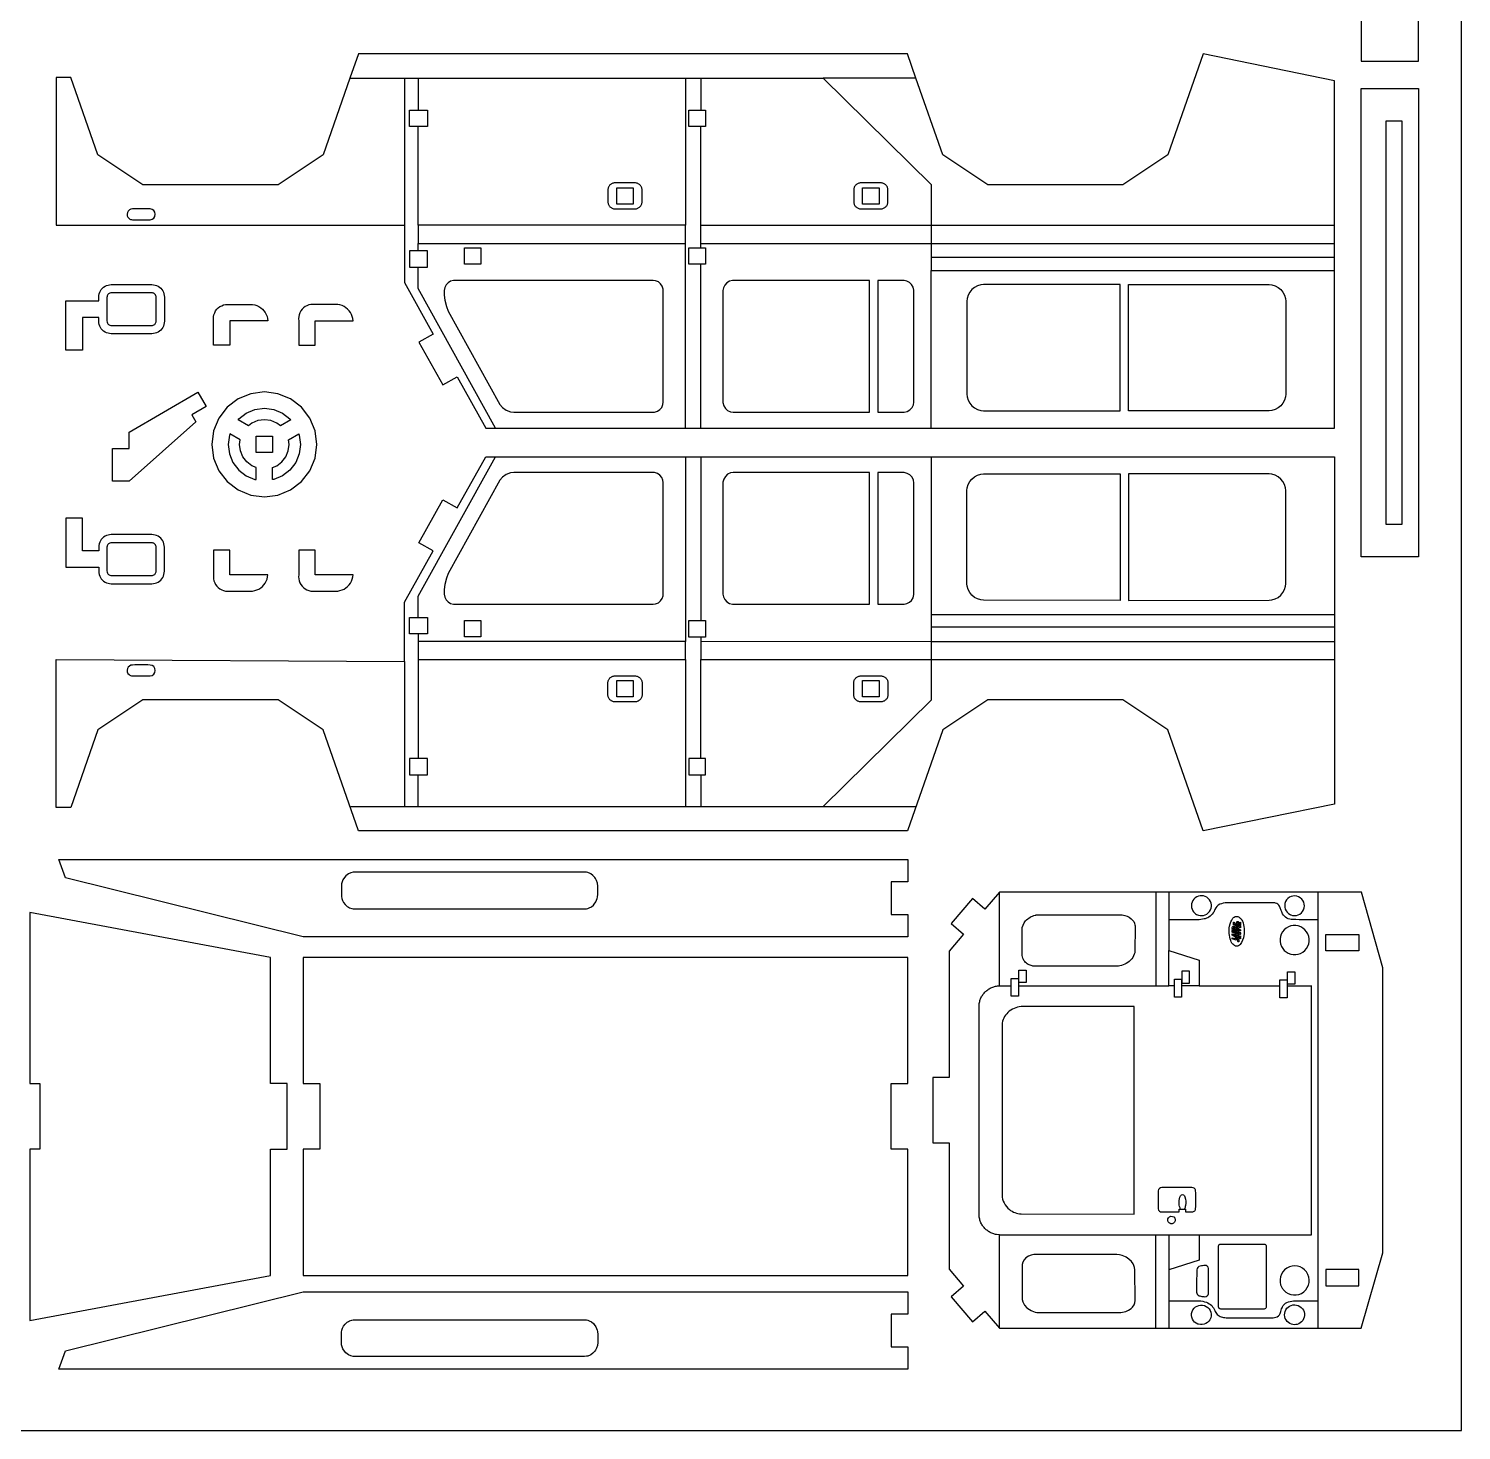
# Model space of a CAD drawing. Extents: x -427 to 475, y -546 to 421.
# Drawn here: x -50 to 475, y -546 to -33 of the extents above; entities that cross this region are included whole.
import ezdxf

# ---------------------------------------------------------------- set-up
doc = ezdxf.new("R2010")
doc.units = 0
doc.header["$MEASUREMENT"] = 0
doc.layers.get('0').update_dxf_attribs({"linetype": 'CONTINUOUS'})
doc.layers.add('ENGRAVING', color=1, linetype='CONTINUOUS')

msp = doc.modelspace()

# ---------------------------------------------------------------- linework, layer by layer
for points in [[(-426.7, -546.44), (474.75, -546.44), (474.75, 421.11), (-426.7, 421.11)], [(438.07, -44.45), (459.09, -44.45), (459.1, 127.32), (438.07, 127.32)], [(-40.23, -104.64), (87.45, -104.64), (87.45, -125.66), (97.96, -144.5), (92.72, -147.43), (101.51, -163.17), (106.76, -160.24), (117.21, -178.96), (120.79, -178.96), (190.41, -178.96), (196.04, -178.96), (280.48, -178.96), (428.23, -178.96), (428.23, -121.16), (428.23, -116.48), (428.23, -111.27), (428.23, -104.64), (428.23, -51.61), (380.18, -41.81), (367.21, -78.83), (350.71, -89.77), (301.21, -89.77), (284.71, -78.83), (274.87, -50.73), (271.74, -41.81), (70.57, -41.81), (67.44, -50.73), (57.6, -78.83), (41.1, -89.77), (-8.4, -89.77), (-24.9, -78.83), (-34.87, -50.39), (-40.23, -50.39)], [(438.07, -226.24), (438.07, -54.47), (459.1, -54.47), (459.09, -226.24)], [(191.69, -68.37), (191.69, -62.37), (196.04, -62.37), (197.7, -62.37), (197.7, -68.37), (196.04, -68.37)], [(447.06, -214.22), (453.07, -214.22), (453.07, -66.5), (447.07, -66.49)], [(165.25, -96.94), (165.25, -90.94), (171.24, -90.94), (171.24, -96.94)], [(255.34, -96.94), (255.34, -90.94), (261.35, -90.94), (261.35, -96.94)], [(109.42, -118.87), (109.42, -112.87), (115.43, -112.87), (115.43, -118.87)], [(191.69, -118.85), (191.69, -112.84), (196.04, -112.84), (197.7, -112.84), (197.7, -118.85), (196.04, -118.85)], [(123.32, -171.44), (124.74, -172.42), (126.31, -173.02), (127.49, -173.17), (179.12, -173.13), (180.16, -172.8), (181.05, -172.2), (181.73, -171.38), (182.15, -170.38), (182.27, -169.45), (182.23, -128.01), (181.9, -126.97), (181.3, -126.08), (180.48, -125.4), (179.48, -124.98), (178.55, -124.86), (105.39, -124.88), (104.32, -125.15), (103.39, -125.71), (102.66, -126.5), (102.17, -127.47), (101.98, -128.58), (101.99, -130.25), (102.22, -132.08), (102.81, -134.43), (103.44, -136.1), (122.36, -170.37)], [(205.86, -172.5), (206.89, -172.99), (207.86, -173.17), (257.9, -173.17), (257.9, -124.86), (207.66, -124.88), (206.53, -125.17), (205.55, -125.76), (204.79, -126.59), (204.3, -127.62), (204.13, -128.59), (204.14, -169.64), (204.43, -170.77), (205.02, -171.74)], [(260.91, -173.17), (270.58, -173.15), (271.71, -172.86), (272.68, -172.27), (273.44, -171.44), (273.93, -170.41), (274.1, -169.44), (274.09, -128.39), (273.8, -127.26), (273.21, -126.29), (272.53, -125.64), (271.53, -125.1), (270.58, -124.88), (260.91, -124.86)], [(-36.61, -150.4), (-36.61, -132.38), (-24.6, -132.38), (-24.6, -130.96), (-24.57, -130.36), (-24.45, -129.77), (-24.26, -129.2), (-23.99, -128.67), (-23.66, -128.17), (-23.26, -127.72), (-22.81, -127.32), (-22.31, -126.99), (-21.78, -126.72), (-21.21, -126.53), (-20.62, -126.41), (-20.02, -126.37), (-5.15, -126.37), (-4.55, -126.41), (-3.96, -126.53), (-3.39, -126.72), (-2.86, -126.99), (-2.36, -127.32), (-1.91, -127.72), (-1.51, -128.17), (-1.18, -128.67), (-0.92, -129.2), (-0.72, -129.77), (-0.61, -130.36), (-0.57, -130.96), (-0.57, -139.81), (-0.61, -140.41), (-0.72, -140.99), (-0.92, -141.56), (-1.18, -142.1), (-1.51, -142.6), (-1.91, -143.05), (-2.36, -143.44), (-2.86, -143.78), (-3.39, -144.04), (-3.96, -144.23), (-4.55, -144.35), (-5.15, -144.39), (-20.02, -144.39), (-20.62, -144.35), (-21.21, -144.23), (-21.78, -144.04), (-22.31, -143.78), (-22.81, -143.44), (-23.26, -143.05), (-23.66, -142.6), (-23.99, -142.1), (-24.26, -141.56), (-24.45, -140.99), (-24.57, -140.41), (-24.6, -139.81), (-24.6, -138.38), (-30.61, -138.38), (-30.61, -150.4)], [(296.33, -171.57), (297.43, -172.16), (298.63, -172.54), (299.6, -172.66), (349.76, -172.67), (349.76, -126.3), (299.6, -126.31), (298.63, -126.43), (297.43, -126.81), (296.33, -127.4), (295.38, -128.19), (294.59, -129.14), (294, -130.23), (293.62, -131.44), (293.5, -132.41), (293.5, -166.56), (293.62, -167.53), (294, -168.74), (294.59, -169.83), (295.38, -170.78)], [(404.37, -172.66), (352.77, -172.67), (352.77, -126.3), (404.37, -126.31), (405.33, -126.43), (406.54, -126.81), (407.63, -127.4), (408.59, -128.19), (409.37, -129.14), (409.97, -130.23), (410.34, -131.44), (410.46, -132.41), (410.46, -166.56), (410.34, -167.53), (409.97, -168.74), (409.37, -169.83), (408.59, -170.78), (407.63, -171.57), (406.54, -172.16), (405.33, -172.54)], [(17.47, -148.62), (17.47, -139.62), (17.42, -138.88), (17.47, -138.13), (17.62, -137.4), (17.88, -136.7), (18.23, -136.04), (18.68, -135.44), (19.21, -134.91), (19.81, -134.46), (20.46, -134.1), (21.16, -133.84), (21.89, -133.68), (22.64, -133.63), (30.99, -133.63), (31.79, -133.68), (32.58, -133.83), (33.35, -134.08), (34.07, -134.42), (34.75, -134.85), (35.38, -135.36), (35.93, -135.95), (36.4, -136.6), (36.79, -137.3), (37.09, -138.05), (37.29, -138.83), (37.4, -139.62), (23.47, -139.62), (23.47, -148.62)], [(48.7, -148.62), (54.69, -148.62), (54.69, -139.62), (68.62, -139.62), (68.51, -138.83), (68.31, -138.05), (68.01, -137.3), (67.62, -136.6), (67.15, -135.95), (66.6, -135.36), (65.98, -134.85), (65.3, -134.42), (64.57, -134.08), (63.8, -133.83), (63.01, -133.68), (62.21, -133.63), (53.86, -133.63), (53.11, -133.68), (52.38, -133.84), (51.68, -134.1), (51.03, -134.46), (50.43, -134.91), (49.9, -135.44), (49.46, -136.04), (49.1, -136.7), (48.84, -137.4), (48.69, -138.13), (48.64, -138.88), (48.7, -139.62)], [(-19.51, -198.49), (-19.51, -186.47), (-13.5, -186.47), (-13.5, -180.46), (11.74, -165.87), (14.73, -171.07), (9.54, -174.06), (10.97, -176.68), (-13.5, -198.49)], [(26.45, -201.66), (31.1, -203.58), (36.08, -204.24), (41.07, -203.58), (45.72, -201.66), (49.7, -198.6), (52.77, -194.61), (54.69, -189.96), (55.35, -184.98), (54.69, -179.99), (52.77, -175.34), (49.7, -171.36), (45.72, -168.29), (41.07, -166.37), (36.08, -165.71), (31.1, -166.37), (26.45, -168.29), (22.46, -171.36), (19.4, -175.34), (17.48, -179.99), (16.82, -184.98), (17.48, -189.96), (19.4, -194.61), (22.46, -198.6)], [(26.43, -175.94), (26.7, -175.59), (29.45, -173.48), (32.65, -172.16), (36.08, -171.7), (39.52, -172.16), (42.72, -173.48), (45.47, -175.59), (45.74, -175.94), (41.94, -178.13), (40.62, -177.12), (38.43, -176.21), (36.08, -175.9), (33.74, -176.21), (31.55, -177.12), (30.23, -178.13)], [(26.7, -194.36), (29.45, -196.47), (32.65, -197.79), (33.09, -197.85), (33.09, -193.47), (31.55, -192.83), (29.67, -191.39), (28.23, -189.51), (27.32, -187.32), (27.01, -184.98), (27.23, -183.32), (23.43, -181.13), (23.27, -181.54), (22.81, -184.98), (23.27, -188.41), (24.59, -191.61)], [(33.09, -187.97), (33.09, -181.98), (39.08, -181.98), (39.08, -187.97)], [(39.08, -197.85), (39.08, -193.47), (40.62, -192.83), (42.5, -191.39), (43.94, -189.51), (44.85, -187.32), (45.16, -184.98), (44.94, -183.32), (48.73, -181.13), (48.9, -181.54), (49.36, -184.98), (48.9, -188.41), (47.58, -191.61), (45.47, -194.36), (42.72, -196.47), (39.52, -197.79)], [(-40.23, -318.05), (-40.23, -263.79), (87.45, -264.6), (87.45, -242.77), (97.96, -223.94), (92.72, -221.01), (101.51, -205.26), (106.76, -208.19), (117.21, -189.48), (120.79, -189.48), (428.23, -189.48), (428.23, -247.27), (428.23, -251.95), (428.23, -257.17), (428.23, -263.79), (428.23, -316.83), (380.18, -326.63), (367.21, -289.6), (350.71, -278.66), (301.21, -278.66), (284.71, -289.6), (271.74, -326.63), (70.57, -326.63), (57.6, -289.6), (41.1, -278.66), (-8.4, -278.66), (-24.9, -289.6), (-34.87, -318.05)], [(103.39, -242.72), (104.32, -243.28), (105.39, -243.56), (178.55, -243.58), (179.48, -243.46), (180.48, -243.04), (181.3, -242.35), (181.9, -241.47), (182.23, -240.42), (182.27, -198.98), (182.15, -198.06), (181.73, -197.06), (181.05, -196.23), (180.16, -195.63), (179.12, -195.31), (127.49, -195.26), (126.31, -195.41), (124.74, -196.02), (123.32, -196.99), (122.36, -198.06), (103.44, -232.34), (102.81, -234), (102.22, -236.36), (101.99, -238.19), (101.98, -239.86), (102.17, -240.96), (102.66, -241.93)], [(205.55, -242.68), (206.53, -243.27), (207.66, -243.56), (257.9, -243.58), (257.9, -195.26), (207.86, -195.27), (206.89, -195.44), (205.86, -195.93), (205.02, -196.69), (204.43, -197.67), (204.14, -198.8), (204.13, -239.84), (204.3, -240.81), (204.79, -241.84)], [(260.91, -243.58), (270.58, -243.56), (271.53, -243.34), (272.53, -242.8), (273.21, -242.15), (273.8, -241.17), (274.09, -240.04), (274.1, -199), (273.93, -198.03), (273.44, -197), (272.68, -196.16), (271.71, -195.57), (270.58, -195.28), (260.91, -195.26)], [(296.33, -241.03), (295.38, -240.25), (294.59, -239.29), (294, -238.2), (293.62, -236.99), (293.5, -236.02), (293.5, -201.87), (293.62, -200.91), (294, -199.7), (294.59, -198.6), (295.38, -197.65), (296.33, -196.86), (297.43, -196.27), (298.63, -195.9), (299.6, -195.77), (349.76, -195.77), (349.76, -242.13), (299.6, -242.12), (298.63, -242), (297.43, -241.63)], [(352.77, -242.13), (404.37, -242.12), (405.33, -242), (406.54, -241.63), (407.63, -241.03), (408.59, -240.25), (409.37, -239.29), (409.97, -238.2), (410.34, -236.99), (410.46, -236.02), (410.46, -201.87), (410.34, -200.91), (409.97, -199.7), (409.37, -198.6), (408.59, -197.65), (407.63, -196.86), (406.54, -196.27), (405.33, -195.9), (404.37, -195.77), (352.77, -195.77)], [(-36.61, -230.03), (-24.6, -230.03), (-24.6, -231.45), (-24.57, -232.05), (-24.45, -232.64), (-24.26, -233.21), (-23.99, -233.74), (-23.66, -234.24), (-23.26, -234.69), (-22.81, -235.09), (-22.31, -235.42), (-21.78, -235.69), (-21.21, -235.88), (-20.62, -236), (-20.02, -236.04), (-5.15, -236.04), (-4.55, -236), (-3.96, -235.88), (-3.39, -235.69), (-2.86, -235.42), (-2.36, -235.09), (-1.91, -234.69), (-1.51, -234.24), (-1.18, -233.74), (-0.92, -233.21), (-0.72, -232.64), (-0.61, -232.05), (-0.57, -231.45), (-0.57, -222.6), (-0.61, -222), (-0.72, -221.42), (-0.92, -220.85), (-1.18, -220.31), (-1.51, -219.81), (-1.91, -219.36), (-2.36, -218.97), (-2.86, -218.64), (-3.39, -218.37), (-3.96, -218.18), (-4.55, -218.06), (-5.15, -218.02), (-20.02, -218.02), (-20.62, -218.06), (-21.21, -218.18), (-21.78, -218.37), (-22.31, -218.64), (-22.81, -218.97), (-23.26, -219.36), (-23.66, -219.81), (-23.99, -220.31), (-24.26, -220.85), (-24.45, -221.42), (-24.57, -222), (-24.6, -222.6), (-24.6, -224.03), (-30.61, -224.03), (-30.61, -212.01), (-36.61, -212.01)], [(19.21, -237.48), (19.81, -237.93), (20.46, -238.29), (21.16, -238.55), (21.89, -238.71), (22.64, -238.77), (30.99, -238.77), (31.79, -238.72), (32.58, -238.57), (33.35, -238.32), (34.07, -237.98), (34.75, -237.55), (35.38, -237.04), (35.93, -236.45), (36.4, -235.8), (36.79, -235.1), (37.09, -234.35), (37.29, -233.57), (37.4, -232.77), (23.47, -232.77), (23.47, -223.77), (17.47, -223.77), (17.47, -232.77), (17.42, -233.52), (17.47, -234.26), (17.62, -234.99), (17.88, -235.7), (18.23, -236.35), (18.68, -236.95)], [(50.43, -237.48), (51.03, -237.93), (51.68, -238.29), (52.38, -238.55), (53.11, -238.71), (53.86, -238.77), (62.21, -238.77), (63.01, -238.72), (63.8, -238.57), (64.57, -238.32), (65.3, -237.98), (65.98, -237.55), (66.6, -237.04), (67.15, -236.45), (67.62, -235.8), (68.01, -235.1), (68.31, -234.35), (68.51, -233.57), (68.62, -232.77), (54.69, -232.77), (54.69, -223.77), (48.7, -223.77), (48.7, -232.77), (48.64, -233.52), (48.69, -234.26), (48.84, -234.99), (49.1, -235.7), (49.46, -236.35), (49.9, -236.95)], [(115.43, -255.56), (109.42, -255.56), (109.42, -249.57), (115.43, -249.57)], [(191.69, -255.59), (191.69, -249.58), (197.7, -249.58), (197.7, -255.59)], [(165.25, -277.49), (165.25, -271.5), (171.24, -271.5), (171.24, -277.49)], [(255.34, -277.49), (255.34, -271.5), (261.35, -271.5), (261.35, -277.49)], [(191.69, -306.07), (196.04, -306.07), (197.7, -306.07), (197.7, -300.06), (196.04, -300.06), (191.69, -300.06)], [(-36.75, -343.85), (-39.18, -337.14), (271.84, -337.14), (271.84, -345.32), (265.83, -345.32), (265.83, -357.33), (271.84, -357.33), (271.84, -365.51), (50.36, -365.51)], [(66.45, -354.33), (66.86, -354.6), (67.28, -354.82), (68.2, -355.14), (68.68, -355.22), (153.65, -355.24), (154.14, -355.18), (154.62, -355.08), (155.08, -354.92), (155.93, -354.47), (156.68, -353.85), (157.01, -353.48), (157.57, -352.65), (158.06, -351.46), (158.18, -350.95), (158.28, -349.86), (158.27, -346.89), (158.13, -345.83), (157.8, -344.84), (157.45, -344.16), (157.17, -343.75), (156.5, -343.02), (155.73, -342.44), (155.52, -342.32), (154.62, -341.96), (154.14, -341.85), (153.4, -341.79), (68.68, -341.82), (67.73, -342.03), (66.86, -342.44), (66.45, -342.71), (65.9, -343.19), (65.42, -343.75), (64.89, -344.61), (64.6, -345.32), (64.4, -346.09), (64.3, -347.17), (64.31, -350.14), (64.36, -350.68), (64.52, -351.46), (64.78, -352.19), (65.14, -352.87), (65.73, -353.67)], [(295.6, -506.62), (300.17, -502.72), (305.47, -508.93), (362.83, -508.93), (367.5, -508.93), (422.11, -508.93), (438.02, -508.93), (445.97, -481.34), (445.97, -376.87), (438.19, -349.18), (422.11, -349.18), (367.49, -349.18), (362.83, -349.18), (305.47, -349.18), (300.17, -355.4), (295.6, -351.49), (287.79, -360.63), (292.36, -364.54), (287.05, -370.75), (287.05, -417.04), (281.04, -417.04), (281.04, -441.08), (287.05, -441.08), (287.05, -487.36), (292.36, -493.58), (287.79, -497.48)], [(-49.9, -506.1), (38.34, -489.63), (38.34, -443.34), (44.43, -443.34), (44.43, -419.31), (38.34, -419.31), (38.34, -373.02), (-49.9, -356.55), (-49.9, -419.31), (-46.17, -419.31), (-46.17, -443.34), (-49.9, -443.34)], [(425.1, -370.67), (425.1, -364.66), (437.12, -364.66), (437.12, -370.67)], [(50.36, -489.63), (271.84, -489.63), (271.84, -443.34), (265.83, -443.34), (265.83, -419.31), (271.84, -419.31), (271.84, -373.02), (50.36, -373.02), (50.36, -419.31), (56.37, -419.31), (56.37, -443.34), (50.36, -443.34)], [(425.11, -487.44), (425.11, -493.45), (437.12, -493.45), (437.12, -487.44)], [(-39.18, -524), (-36.75, -517.29), (50.36, -495.64), (271.84, -495.64), (271.84, -503.81), (265.83, -503.81), (265.83, -515.83), (271.84, -515.83), (271.84, -524)], [(66.45, -518.44), (65.9, -517.96), (65.42, -517.4), (64.89, -516.54), (64.6, -515.83), (64.4, -515.06), (64.3, -513.98), (64.31, -511.01), (64.36, -510.47), (64.52, -509.68), (64.78, -508.95), (65.14, -508.28), (65.73, -507.48), (66.45, -506.82), (66.86, -506.55), (67.28, -506.32), (68.2, -506.01), (68.68, -505.93), (153.65, -505.91), (154.14, -505.96), (154.62, -506.07), (155.08, -506.23), (155.93, -506.68), (156.68, -507.3), (157.01, -507.67), (157.57, -508.49), (158.06, -509.68), (158.18, -510.2), (158.28, -511.29), (158.27, -514.25), (158.13, -515.32), (157.8, -516.31), (157.45, -516.98), (157.17, -517.4), (156.5, -518.13), (155.73, -518.71), (155.52, -518.83), (154.62, -519.19), (154.14, -519.29), (153.4, -519.36), (68.68, -519.33), (67.73, -519.11), (66.86, -518.71)]]:
    msp.add_lwpolyline(points, close=True)
msp.add_lwpolyline([(240.9, -317.7), (240.74, -317.86)])
at = {"layer": 'ENGRAVING'}
for points in [[(67.44, -50.73), (87.45, -50.73), (87.45, -104.64)], [(87.45, -50.73), (92.42, -50.73), (92.42, -62.37), (95.9, -62.37), (95.9, -68.37), (92.42, -68.37), (89.3, -68.37), (89.3, -62.37), (92.42, -62.37)], [(92.42, -50.73), (190.41, -50.73), (190.41, -104.64), (92.42, -104.64), (92.42, -68.37)], [(190.41, -50.73), (196.04, -50.73), (240.9, -50.73)], [(196.04, -50.73), (196.04, -62.37)], [(274.87, -50.73), (240.9, -50.73), (280.48, -89.68), (280.48, -104.64), (280.48, -111.27), (428.23, -111.27)], [(196.04, -104.64), (196.04, -68.37)], [(92.42, -104.64), (92.42, -111.27), (190.41, -111.27)], [(190.41, -178.96), (190.41, -111.27), (190.41, -104.64)], [(196.04, -111.29), (196.04, -104.64), (280.48, -104.64), (428.23, -104.64)], [(92.42, -113.98), (89.3, -113.98), (89.3, -120.02), (92.42, -120.02), (95.9, -120.02), (95.9, -113.98), (92.42, -113.98), (92.42, -111.27)], [(196.04, -112.84), (196.04, -111.29), (280.48, -111.27), (280.48, -116.48), (280.48, -121.16), (428.23, -121.16)], [(120.79, -178.96), (92.42, -127.82), (92.42, -120.02)], [(196.04, -178.96), (196.04, -118.85)], [(428.23, -116.48), (280.48, -116.48)], [(280.48, -178.96), (280.48, -121.16)], [(92.42, -254.46), (89.3, -254.46), (89.3, -248.41), (92.42, -248.41), (92.42, -240.61), (120.79, -189.48)], [(190.41, -189.52), (190.41, -257.17)], [(196.04, -189.52), (196.04, -249.58)], [(280.48, -189.52), (280.48, -247.27), (280.48, -251.95), (280.48, -257.17), (280.48, -263.79), (280.48, -278.75), (240.9, -317.7)], [(92.42, -248.41), (95.9, -248.41), (95.9, -254.46), (92.42, -254.46), (92.42, -257.17)], [(280.48, -247.27), (428.23, -247.27)], [(428.23, -251.95), (280.48, -251.95)], [(196.04, -255.59), (196.04, -257.14), (280.48, -257.17), (428.23, -257.17)], [(196.04, -257.14), (196.04, -263.79)], [(87.45, -264.6), (87.45, -317.7), (92.42, -317.7), (92.42, -306.07)], [(92.42, -263.79), (92.42, -300.06), (89.3, -300.06), (89.3, -306.07), (92.42, -306.07), (95.9, -306.07), (95.9, -300.06), (92.42, -300.06)], [(190.41, -263.79), (190.41, -317.64)], [(196.04, -300.06), (196.04, -263.79), (280.48, -263.79), (428.23, -263.79)], [(196.04, -306.07), (196.04, -317.7), (240.9, -317.7), (274.74, -317.7)], [(67.82, -317.7), (87.45, -317.7)], [(92.42, -317.7), (196.04, -317.7)], [(305.47, -383.47), (305.47, -349.18)], [(362.83, -349.18), (362.83, -383.47), (362.83, -383.52)], [(367.49, -349.18), (367.49, -359.24), (367.49, -370.54), (378.64, -374.07), (378.64, -383.47), (372.2, -383.47), (372.2, -387.57), (369.58, -387.57), (369.58, -383.47), (369.58, -381), (372.2, -381), (372.2, -383.47)], [(422.11, -359.24), (422.11, -498.92), (422.11, -508.93)], [(312.41, -383.47), (312.41, -387.29), (309.79, -387.29), (309.79, -383.47), (309.79, -380.72), (312.41, -380.72), (312.41, -383.47), (362.83, -383.47), (367.49, -383.47), (367.49, -370.54)], [(378.64, -383.47), (408.26, -383.47), (408.28, -381.3), (410.9, -381.3), (410.9, -387.87), (408.28, -387.87), (408.26, -383.47)], [(305.47, -474.74), (305.36, -474.74), (304.43, -474.65), (304.07, -474.59), (303.72, -474.5), (303.37, -474.41), (303.03, -474.29), (302.7, -474.16), (302.37, -474.02), (302.06, -473.86), (301.75, -473.69), (301.45, -473.5), (301.16, -473.3), (300.88, -473.08), (300.61, -472.86), (300.35, -472.62), (300.1, -472.37), (299.86, -472.11), (299.64, -471.84), (299.42, -471.56), (299.23, -471.27), (299.04, -470.97), (298.87, -470.66), (298.71, -470.34), (298.57, -470.02), (298.44, -469.69), (298.32, -469.35), (298.23, -469), (298.15, -468.65), (298.09, -468.29), (298.04, -467.93), (298.01, -467.56), (298.01, -390.65), (298.04, -390.28), (298.09, -389.92), (298.15, -389.56), (298.23, -389.21), (298.32, -388.87), (298.44, -388.53), (298.57, -388.2), (298.71, -387.87), (298.87, -387.55), (299.04, -387.25), (299.23, -386.95), (299.42, -386.65), (299.64, -386.37), (299.86, -386.1), (300.1, -385.84), (300.35, -385.59), (300.61, -385.36), (300.88, -385.13), (301.16, -384.92), (301.45, -384.72), (301.75, -384.53), (302.06, -384.35), (302.37, -384.19), (302.7, -384.05), (303.03, -383.92), (303.37, -383.81), (303.72, -383.71), (304.07, -383.63), (304.43, -383.56), (304.79, -383.52), (305.36, -383.47), (305.47, -383.47), (309.79, -383.47)], [(369.62, -383.47), (369.58, -383.47), (367.49, -383.47)], [(378.64, -474.74), (419.83, -474.74), (419.83, -383.47)], [(410.9, -383.47), (419.83, -383.47), (419.92, -383.47)], [(305.47, -508.93), (305.47, -474.74), (362.83, -474.74), (367.5, -474.74), (367.5, -487.63), (367.5, -498.92), (367.5, -508.93)], [(362.83, -508.93), (362.83, -474.74)], [(367.5, -474.74), (378.64, -474.74), (378.64, -484.1), (367.5, -487.63)]]:
    msp.add_lwpolyline(points, dxfattribs=at)
for points in [[(163.14, -98.16), (163.36, -98.29), (163.59, -98.4), (163.83, -98.49), (164.08, -98.56), (164.34, -98.6), (164.47, -98.61), (164.61, -98.61), (171.88, -98.61), (172.02, -98.61), (172.15, -98.6), (172.41, -98.56), (172.66, -98.49), (172.9, -98.4), (173.13, -98.29), (173.35, -98.16), (173.55, -98.01), (173.74, -97.84), (173.91, -97.66), (174.06, -97.45), (174.19, -97.24), (174.3, -97.01), (174.39, -96.77), (174.45, -96.52), (174.49, -96.26), (174.5, -96.12), (174.49, -91.43), (174.45, -91.17), (174.39, -90.92), (174.3, -90.68), (174.19, -90.45), (174.06, -90.23), (173.91, -90.03), (173.74, -89.84), (173.55, -89.68), (173.35, -89.52), (173.13, -89.39), (172.9, -89.28), (172.66, -89.19), (172.41, -89.13), (172.15, -89.09), (172.02, -89.08), (171.88, -89.08), (164.61, -89.08), (164.47, -89.08), (164.34, -89.09), (164.08, -89.13), (163.83, -89.19), (163.59, -89.28), (163.36, -89.39), (163.14, -89.52), (162.94, -89.68), (162.75, -89.84), (162.58, -90.03), (162.43, -90.23), (162.3, -90.45), (162.19, -90.68), (162.1, -90.92), (162.04, -91.17), (162, -91.43), (162, -96.26), (162.04, -96.52), (162.1, -96.77), (162.19, -97.01), (162.3, -97.24), (162.43, -97.45), (162.58, -97.66), (162.75, -97.84), (162.94, -98.01)], [(253.04, -98.01), (253.24, -98.16), (253.46, -98.29), (253.69, -98.4), (253.93, -98.49), (254.18, -98.56), (254.44, -98.6), (254.57, -98.61), (254.71, -98.61), (261.98, -98.61), (262.12, -98.61), (262.25, -98.6), (262.51, -98.56), (262.76, -98.49), (263.01, -98.4), (263.24, -98.29), (263.45, -98.16), (263.65, -98.01), (263.84, -97.84), (264.01, -97.66), (264.16, -97.45), (264.29, -97.24), (264.4, -97.01), (264.49, -96.77), (264.56, -96.52), (264.6, -96.26), (264.6, -91.43), (264.56, -91.17), (264.49, -90.92), (264.4, -90.68), (264.29, -90.45), (264.16, -90.23), (264.01, -90.03), (263.84, -89.84), (263.65, -89.68), (263.45, -89.52), (263.24, -89.39), (263.01, -89.28), (262.76, -89.19), (262.51, -89.13), (262.25, -89.09), (262.12, -89.08), (261.98, -89.08), (254.71, -89.08), (254.57, -89.08), (254.44, -89.09), (254.18, -89.13), (253.93, -89.19), (253.69, -89.28), (253.46, -89.39), (253.24, -89.52), (253.04, -89.68), (252.85, -89.84), (252.68, -90.03), (252.53, -90.23), (252.4, -90.45), (252.29, -90.68), (252.2, -90.92), (252.14, -91.17), (252.1, -91.43), (252.1, -96.26), (252.14, -96.52), (252.2, -96.77), (252.29, -97.01), (252.4, -97.24), (252.53, -97.45), (252.68, -97.66), (252.85, -97.84)], [(92.42, -263.79), (190.41, -263.79), (190.41, -257.17), (92.42, -257.17)], [(163.14, -278.91), (162.94, -278.76), (162.75, -278.59), (162.58, -278.4), (162.43, -278.2), (162.3, -277.98), (162.19, -277.76), (162.1, -277.51), (162.04, -277.26), (162, -277), (162, -272.18), (162.04, -271.92), (162.1, -271.67), (162.19, -271.43), (162.3, -271.2), (162.43, -270.98), (162.58, -270.78), (162.75, -270.59), (162.94, -270.42), (163.14, -270.27), (163.36, -270.14), (163.59, -270.03), (163.83, -269.94), (164.08, -269.88), (164.34, -269.84), (164.47, -269.83), (164.61, -269.82), (171.88, -269.82), (172.02, -269.83), (172.15, -269.84), (172.41, -269.88), (172.66, -269.94), (172.9, -270.03), (173.13, -270.14), (173.35, -270.27), (173.55, -270.42), (173.74, -270.59), (173.91, -270.78), (174.06, -270.98), (174.19, -271.2), (174.3, -271.43), (174.39, -271.67), (174.45, -271.92), (174.49, -272.18), (174.5, -272.31), (174.49, -277), (174.45, -277.26), (174.39, -277.51), (174.3, -277.76), (174.19, -277.98), (174.06, -278.2), (173.91, -278.4), (173.74, -278.59), (173.55, -278.76), (173.35, -278.91), (173.13, -279.04), (172.9, -279.15), (172.66, -279.24), (172.41, -279.3), (172.15, -279.34), (172.02, -279.35), (171.88, -279.36), (164.61, -279.36), (164.47, -279.35), (164.34, -279.34), (164.08, -279.3), (163.83, -279.24), (163.59, -279.15), (163.36, -279.04)], [(253.24, -278.91), (253.04, -278.76), (252.85, -278.59), (252.68, -278.4), (252.53, -278.2), (252.4, -277.98), (252.29, -277.76), (252.2, -277.51), (252.14, -277.26), (252.1, -277), (252.1, -272.18), (252.14, -271.92), (252.2, -271.67), (252.29, -271.43), (252.4, -271.2), (252.53, -270.98), (252.68, -270.78), (252.85, -270.59), (253.04, -270.42), (253.24, -270.27), (253.46, -270.14), (253.69, -270.03), (253.93, -269.94), (254.18, -269.88), (254.44, -269.84), (254.57, -269.83), (254.71, -269.82), (261.98, -269.82), (262.12, -269.83), (262.25, -269.84), (262.51, -269.88), (262.76, -269.94), (263.01, -270.03), (263.24, -270.14), (263.45, -270.27), (263.65, -270.42), (263.84, -270.59), (264.01, -270.78), (264.16, -270.98), (264.29, -271.2), (264.4, -271.43), (264.49, -271.67), (264.56, -271.92), (264.6, -272.18), (264.6, -277), (264.56, -277.26), (264.49, -277.51), (264.4, -277.76), (264.29, -277.98), (264.16, -278.2), (264.01, -278.4), (263.84, -278.59), (263.65, -278.76), (263.45, -278.91), (263.24, -279.04), (263.01, -279.15), (262.76, -279.24), (262.51, -279.3), (262.25, -279.34), (262.12, -279.35), (261.98, -279.36), (254.71, -279.36), (254.57, -279.35), (254.44, -279.34), (254.18, -279.3), (253.93, -279.24), (253.69, -279.15), (253.46, -279.04)], [(392.39, -361.73), (392.39, -360.97), (392.73, -361.09), (392.73, -361.44), (392.92, -361.5), (392.92, -361.19), (393.26, -361.31), (393.26, -361.63), (393.49, -361.7), (393.49, -361.35), (393.83, -361.47), (393.83, -362.23)], [(390.75, -365.84), (391.84, -366.23), (391.84, -365.92), (392.19, -366.04), (392.19, -366.75), (390.75, -366.25)], [(312.6, -377.71), (315.22, -377.71), (315.22, -382.29), (312.6, -382.29)], [(375.01, -382.56), (372.39, -382.56), (372.39, -377.99), (375.01, -377.99)], [(413.71, -382.86), (411.09, -382.86), (411.09, -378.29), (413.71, -378.29)], [(317.04, -502.54), (317.29, -502.66), (318.61, -503.1), (319.17, -503.2), (349.95, -503.19), (350.58, -503.14), (351.76, -502.88), (352.82, -502.43), (353.72, -501.81), (354.27, -501.25), (354.83, -500.37), (355.09, -499.63), (355.21, -498.84), (355.14, -487.53), (355.01, -486.71), (354.61, -485.67), (354.48, -485.43), (353.81, -484.49), (352.95, -483.67), (351.93, -482.97), (351.65, -482.82), (350.46, -482.33), (349.51, -482.08), (348.51, -481.95), (318.1, -481.96), (317.08, -482.17), (316.16, -482.54), (315.18, -483.22), (314.55, -483.91), (314.1, -484.72), (313.83, -485.62), (313.79, -485.85), (313.74, -497.91), (313.8, -498.41), (314.06, -499.37), (314.65, -500.48), (315.5, -501.47), (315.9, -501.81)]]:
    msp.add_lwpolyline(points, close=True, dxfattribs=at)
for points in [[(-13.5, -102.14, 0.086443), (-12.93, -102.46, 0.08001), (-12.24, -102.59, 0.006309), (-9.02, -102.63, 0.006302), (-5.8, -102.59, 0.406849), (-3.87, -100.61, 0.406848), (-5.8, -98.63, 0.006303), (-9.02, -98.59, 0.006309), (-12.24, -98.63, 0.309603), (-14.1, -99.97, 0.316438)], [(-20.98, -141.05, 0.087809), (-20.55, -141.28, 0.067963), (-19.92, -141.38), (-5.25, -141.38, 0.166336), (-4.11, -140.95, 0.189175), (-3.59, -140.01, 0.016364), (-3.58, -139.91, 0.008181), (-3.57, -139.71), (-3.57, -131.05, 0.166336), (-4, -129.92, 0.189175), (-4.94, -129.4, 0.016364), (-5.04, -129.39, 0.008181), (-5.25, -129.38), (-19.92, -129.38, 0.166336), (-21.06, -129.81, 0.189175), (-21.58, -130.75, 0.043026), (-21.62, -131.57, -0.010275), (-21.6, -132.38, -0.004091), (-21.63, -136.05, 0.012272), (-21.6, -139.71, 0.100321), (-21.41, -140.52, 0.121499)], [(-20.98, -232.7, 0.087809), (-20.55, -232.93, 0.067963), (-19.92, -233.03), (-5.25, -233.03, 0.166336), (-4.11, -232.6, 0.189175), (-3.59, -231.66, 0.016364), (-3.58, -231.56, 0.008181), (-3.57, -231.36), (-3.57, -222.7, 0.166336), (-4, -221.57, 0.189175), (-4.94, -221.05, 0.016364), (-5.04, -221.04, 0.008181), (-5.25, -221.03), (-19.92, -221.03, 0.166336), (-21.06, -221.46, 0.189175), (-21.58, -222.4, 0.016364), (-21.59, -222.5, 0.008181), (-21.6, -222.7), (-21.6, -231.36, 0.100321), (-21.41, -232.16, 0.121499)], [(-13.5, -269.35, 0.0865), (-12.93, -269.67, 0.080049), (-12.24, -269.8, 0.006309), (-9.02, -269.84, 0.006303), (-5.8, -269.8, 0.406848), (-3.87, -267.82, 0.406849), (-5.8, -265.84, 0.006302), (-9.02, -265.8, 0.006309), (-12.24, -265.84, 0.309598), (-14.1, -267.18, 0.316339)], [(377.75, -357.28, 0.87639), (382.01, -351.43, 0.876461), (376.37, -355.97, 0.065836), (376.97, -356.71, 0.065877)], [(412.21, -357.43, 0.987827), (415.11, -350.81, 0.987899), (412.05, -357.36, 0.006087), (412.13, -357.4, 0.006124)], [(315.36, -375.15, -0.119093), (314.24, -373.79, -0.105581), (313.76, -371.87), (313.74, -362.98, -0.174818), (315.08, -359.65, -0.152207), (318.61, -357.54, -0.016014), (318.93, -357.48, -0.021515), (319.17, -357.45), (348.51, -357.45, -0.00712), (350.16, -357.42, -0.035033), (350.5, -357.44, -0.137177), (353.8, -358.87, -0.185826), (355.15, -361.2, -0.016418), (355.19, -361.55, -0.012305), (355.22, -362.02), (355.14, -370.69, -0.125514), (354.32, -373.03, -0.187851), (350.15, -375.98, -0.01778), (349.1, -376.2, -0.031825), (348.51, -376.27), (318.1, -376.25, -0.076786), (316.76, -375.94, -0.065419)], [(391.33, -368.49, -0.1356), (390.22, -366.88, -0.130728), (389.81, -361.56, -0.110706), (391.04, -358.68, -0.414294), (393.37, -358.3, -0.145935), (394.51, -359.78, -0.131544), (395.07, -365.07, -0.118711), (393.75, -368.25, -0.26626), (392.27, -368.91, -0.081365), (391.81, -368.79, -0.067835)], [(390.75, -362.41, -0.06776), (390.83, -361.81, -0.32401), (391.15, -361.56, -0.201858), (391.86, -361.82, -0.198979), (392.19, -362.53, -0.013215), (392.19, -362.72, 0.004405), (392.19, -362.91)], [(391.11, -362.11), (391.84, -362.38, 0.330112), (391.34, -361.96, 0.344991)], [(391.26, -361.06), (391.26, -360.1, 0.056832), (391.41, -360.13, -0.17198), (391.55, -360.19, -0.137101), (391.67, -360.41, 0.022712), (391.96, -361.35, -0.106433), (391.82, -361.21, -0.038432), (391.55, -360.72), (391.55, -361.15)], [(392.39, -363.16), (392.39, -362.74, -0.007723), (392.92, -362.83, -0.010143), (393.33, -362.92, -0.010481), (392.95, -362.74, -0.006972), (392.39, -362.44), (392.39, -361.99), (393.83, -362.9, -0.191025), (393.86, -363.11, 0.063), (393.83, -363.32)], [(392.7, -360.38), (393.04, -360.5, 0.320296), (392.87, -360.27, 0.480496)], [(411.31, -371.51, 0.844805), (417.42, -362.9, 0.844746), (408.82, -369.02, 0.08416), (409.85, -370.48, 0.084125)], [(392.19, -364.62), (392.19, -365.04), (392, -365.01), (392, -365.28), (392.19, -365.38), (392.19, -365.8), (390.75, -364.93, -0.195193), (390.72, -364.68, 0.064345), (390.75, -364.44)], [(392.19, -364.34), (390.75, -363.84), (390.75, -363.45, -0.006249), (391.32, -363.43, -0.012249), (391.61, -363.43, -0.017021), (391.25, -363.33, -0.01236), (390.75, -363.17), (390.75, -362.78), (392.19, -363.28), (392.19, -363.67, -0.003319), (391.56, -363.7, -0.010292), (391.36, -363.71, -0.020337), (391.71, -363.79, -0.014852), (392.19, -363.94)], [(391.2, -364.86, -0.006348), (391.38, -364.95, -0.003646), (391.7, -365.12), (391.7, -364.95, -0.050894), (391.45, -364.88, 0.161701)], [(392.65, -364.38, -0.246826), (392.45, -363.74, -0.377289), (392.82, -363.44, -0.272558), (393.82, -364.11, -0.551673), (393.44, -364.72, -0.104338), (393.03, -364.64, -0.094125)], [(392.56, -366.13, -0.106226), (392.7, -366.27, -0.037798), (392.97, -366.77), (392.97, -366.33), (393.26, -366.42), (393.26, -367.38, 0.05605), (393.11, -367.35, -0.169571), (392.97, -367.29, -0.135193), (392.85, -367.07, 0.0224)], [(392.7, -365.4), (393.04, -365.53, 0.308264), (392.87, -365.29, 0.486891)], [(393.27, -364.28, 0.200898), (393.44, -364.24, 0.399218), (393.46, -364.14, 0.15159), (393.22, -363.94, 0.121674), (392.83, -363.87, 0.653285), (392.77, -364.03, 0.143473)], [(354.84, -467.12), (354.84, -391.08), (313.43, -391.09, 0.176954), (308.57, -393.21, 0.188124), (306.44, -397.74), (306.43, -460.11, 0.221524), (309.1, -465.45, 0.154276), (313.43, -467.11)], [(368.13, -470.64, -0.975511), (368.88, -467.98, -0.975267), (368.26, -470.68, -0.012521), (368.19, -470.66, -0.012397)], [(385.94, -501.64, -0.074571), (385.87, -501.48, -0.049262), (385.81, -501.22), (385.81, -478.86, -0.186297), (386.04, -478.35, -0.185441), (386.56, -478.12), (402.48, -478.12, -0.159427), (402.98, -478.31, -0.18647), (403.21, -478.71), (403.21, -501.37, -0.186722), (402.98, -501.77, -0.159359), (402.48, -501.96), (386.56, -501.96, -0.109656), (386.19, -501.86, -0.123094)], [(378.65, -497.07, 0.054201), (379.23, -497.25, 0.033878), (380.75, -497.45, 0.195538), (381.65, -497.15, 0.211786), (382.03, -496.36), (382.03, -487.07, 0.439935), (380.78, -485.98, 0.017159), (379.03, -486.25, 0.16641), (378.16, -486.73, 0.175768), (377.82, -487.61, 0.00637), (377.7, -493.79, 0.007552), (377.72, -495.81, 0.154839), (377.96, -496.52, 0.129581)], [(409.68, -495.07, 0.941921), (417.99, -488.37, 0.941694), (408.93, -494.03, 0.030028), (409.27, -494.57, 0.029908)], [(378.23, -507.48, -0.987771), (380.62, -500.67, -0.987707), (378.4, -507.54, -0.006185), (378.31, -507.51, -0.006152)], [(412.54, -507.54, -0.870756), (413.71, -500.4, -0.870956), (414.53, -507.59, -0.068972), (413.53, -507.7, -0.069086)]]:
    msp.add_lwpolyline(points, format="xyb", close=True, dxfattribs=at)
for points in [[(422.11, -349.18), (422.11, -359.24, -0.003178), (413.01, -359.18, -0.117898), (410.79, -358.62, -0.159124), (409.24, -357.03, -0.041333), (408.63, -355.49, 0.055481), (408.11, -354.26, 0.200169), (406.66, -353.13, 0.038595), (406.16, -353.04, 0.025024), (405.38, -352.99), (388.79, -352.99, 0.096377), (386.26, -353.58, 0.197598), (384.44, -355.51, -0.051037), (383.82, -356.74, -0.120451), (382.19, -358.29, -0.072763), (380.48, -358.96, -0.055956), (378.11, -359.24, -0.002489), (372.8, -359.25, 0.00083), (367.49, -359.24)], [(393.32, -360.57, 0.278803), (393.4, -360.65, -0.024883), (393.83, -360.78), (393.83, -361.18), (392.39, -360.68, -0.02391), (392.42, -360.13, -0.49263), (392.87, -359.84, -0.106902), (393.06, -359.96, -0.081386), (393.23, -360.2), (393.83, -360.11), (393.83, -360.55, -0.001334), (393.32, -360.57, -0.007657), (393.23, -360.57)], [(391.2, -364.86, 0.003302), (391.14, -364.83, 0.004133), (391.1, -364.81)], [(393.28, -365.61, 0.086604), (393.55, -365.73, -0.020846), (393.83, -365.81), (393.83, -366.22), (392.39, -365.71, -0.025187), (392.42, -365.16, -0.489456), (392.87, -364.88, -0.107733), (393.06, -365, -0.082436), (393.23, -365.24), (393.83, -365.15), (393.83, -365.59, -0.001518), (393.32, -365.61, -0.008717), (393.23, -365.61)], [(371.86, -465.32), (373.24, -465.32), (373.71, -465.32), (373.7, -466.33, 0.009295), (376.33, -466.28, 0.26442), (377.25, -465.71, 0.062336), (377.34, -465.46, 0.055996), (377.38, -465.17, 0.006187), (377.43, -461.87, 0.006187), (377.38, -458.56, 0.250493), (376.87, -457.66, 0.144271), (375.99, -457.41, -0.005431), (368.8, -457.39, 0.01086), (364.93, -457.43, 0.397941), (363.7, -458.66, 0.012515), (363.7, -465.19, 0.410788), (364.93, -466.38, -0.003099), (371.38, -466.33), (371.38, -465.32), (371.86, -465.32, -0.103445), (371.32, -463.3, -0.091588), (371.63, -460.96, -0.11388), (372.16, -460.08, -0.401118), (372.95, -460.05, -0.144245), (373.46, -460.86, -0.108007), (373.65, -463.96, -0.036367), (373.48, -464.69, -0.040449), (373.24, -465.32)], [(367.5, -498.92, -0.001529), (378.59, -498.96, -0.090991), (381.33, -499.48, -0.101657), (383.25, -500.72, -0.113471), (384.36, -502.45, 0.112739), (385.31, -503.93, 0.115703), (386.77, -504.82, 0.030652), (387.63, -505.04, 0.028535), (388.57, -505.17), (404.21, -505.17, 0.020515), (406.26, -505.1, 0.231974), (408.06, -504.03, 0.093879), (408.75, -502.37, -0.098344), (409.46, -500.72, -0.169666), (411.38, -499.31, -0.072653), (413.89, -498.92, -0.002974), (418, -498.92, 0.000991), (422.11, -498.92)]]:
    msp.add_lwpolyline(points, format="xyb", dxfattribs=at)

doc.saveas('drawing.dxf')
